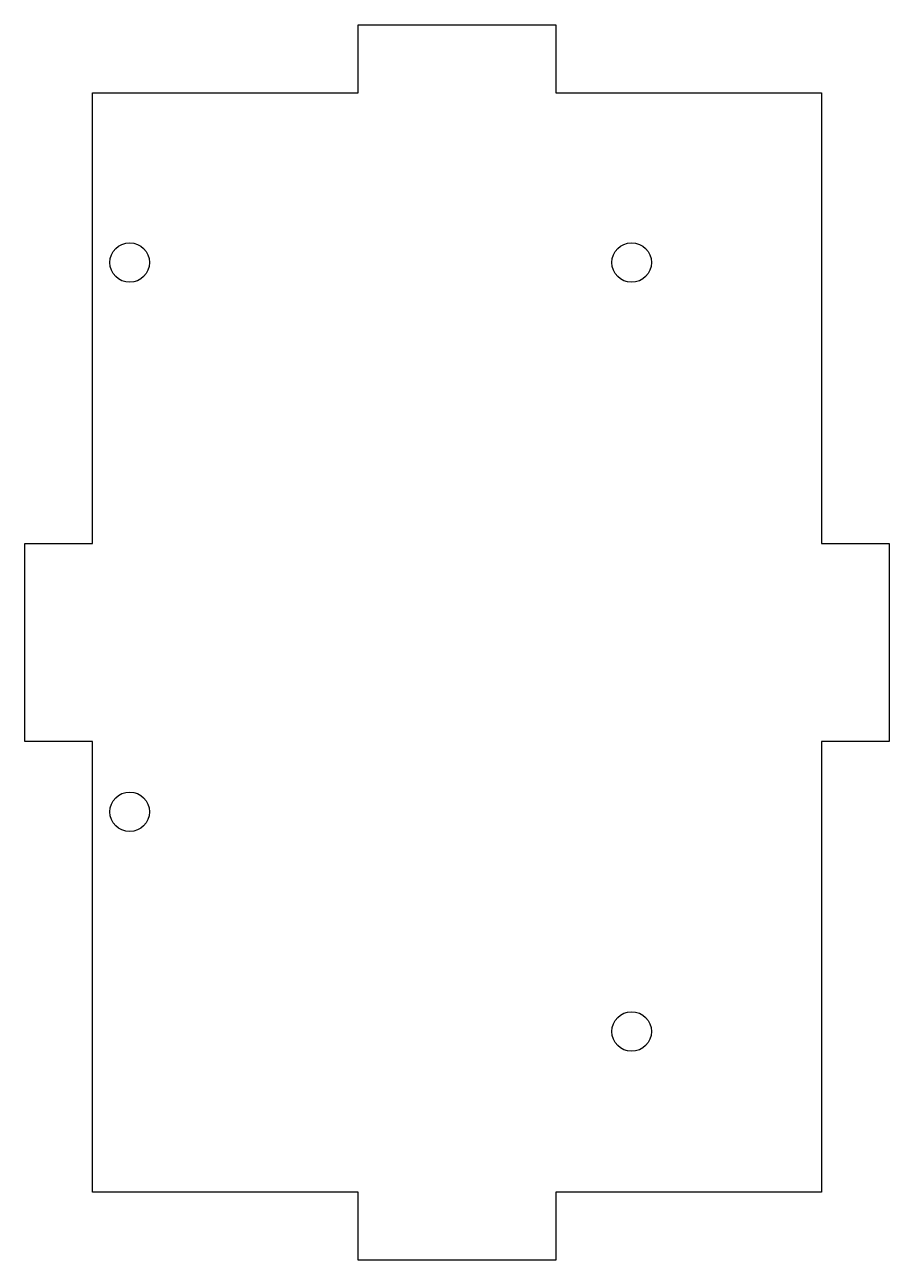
# Model space of a CAD drawing. Extents: x -70 to 0, y -100 to 0.
import ezdxf

# ---------------------------------------------------------------- set-up
doc = ezdxf.new("R2010")
doc.units = 0
doc.layers.get('0').update_dxf_attribs({"linetype": 'CONTINUOUS'})

msp = doc.modelspace()

# ---------------------------------------------------------------- linework, layer by layer
msp.add_lwpolyline([(-64.5, -5.5), (-43, -5.5), (-43, 0), (-27, 0), (-27, -5.5), (-5.5, -5.5), (-5.5, -42), (0, -42), (0, -58), (-5.5, -58), (-5.5, -94.5), (-27, -94.5), (-27, -100), (-43, -100), (-43, -94.5), (-64.5, -94.5), (-64.5, -58), (-70, -58), (-70, -42), (-64.5, -42)], close=True)
for centre in [(-61.5, -19.25), (-20.86, -19.25), (-61.5, -63.7), (-20.86, -81.48)]:
    msp.add_circle(centre, 1.6)

doc.saveas('drawing.dxf')
